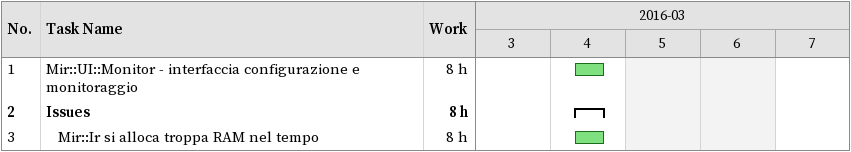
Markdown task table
| ID | Level | Task | Start | Finish | Work (h) |
|---|---|---|---|---|---|
| 1 | 1 | Mir::UI::Monitor - interfaccia configurazione e monitoraggio | 2016-03-04 | 2016-03-04 | 8 |
| 2 | 1 | **Issues** | 2016-03-04 | 2016-03-04 | 8 |
| 3 | 2 | Mir::Ir si alloca troppa RAM nel tempo | 2016-03-04 | 2016-03-04 | 8 |
